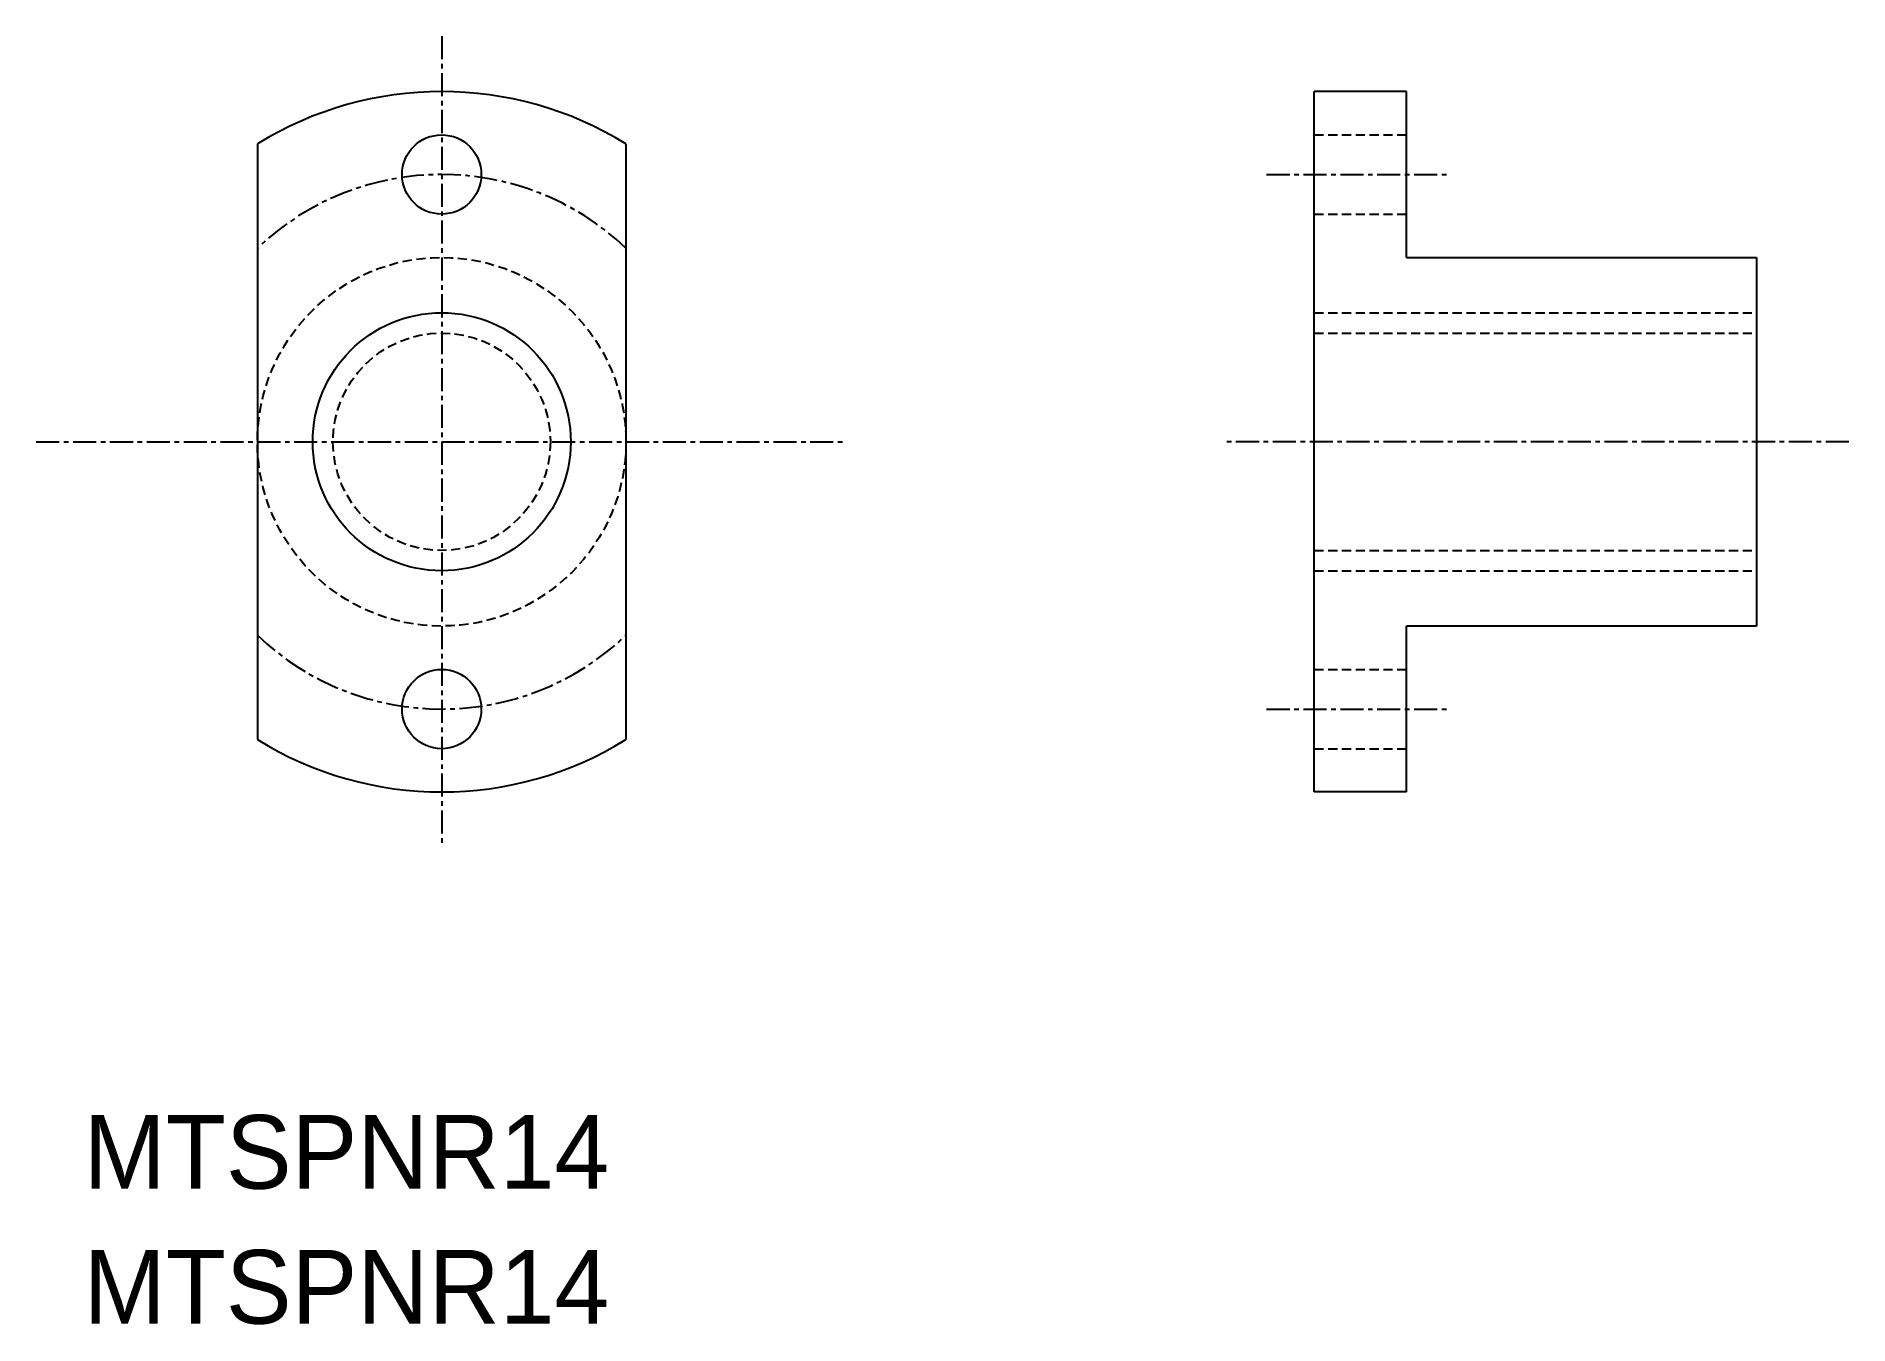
# Model space of a CAD drawing. Extents: x 334 to 432.3, y 146.4 to 216.3.
import ezdxf

# ---------------------------------------------------------------- set-up
doc = ezdxf.new("R2010")
doc.units = 0
doc.linetypes.add('CENTER', pattern=[2, 1.25, -0.25, 0.25, -0.25])
doc.linetypes.add('DASHED', pattern=[0.75, 0.5, -0.25])
doc.layers.get('0').update_dxf_attribs({"linetype": 'CONTINUOUS'})
doc.layers.add('CENTER', color=1, linetype='CENTER')

msp = doc.modelspace()

# ---------------------------------------------------------------- linework, layer by layer
at = {"color": 7, "linetype": 'CONTINUOUS'}
for p, q in [((403.305, 175.257), (403.305, 213.257)), ((408.305, 213.257), (403.305, 213.257)), ((408.305, 204.257), (408.305, 213.257)), ((345.956, 210.412), (345.956, 178.101)), ((365.956, 210.412), (365.956, 178.101)), ((408.305, 204.257), (427.305, 204.257)), ((427.305, 204.257), (427.305, 184.257)), ((408.305, 175.257), (408.305, 184.257)), ((427.305, 184.257), (408.305, 184.257)), ((408.305, 175.257), (403.305, 175.257))]:
    msp.add_line(p, q, dxfattribs=at)
at = {"color": 3, "linetype": 'DASHED'}
for p, q in [((403.305, 210.907), (408.305, 210.907)), ((403.305, 206.607), (408.305, 206.607)), ((403.305, 201.257), (427.305, 201.257)), ((403.305, 200.157), (427.305, 200.157)), ((403.305, 188.357), (427.305, 188.357)), ((403.305, 187.257), (427.305, 187.257)), ((403.305, 181.907), (408.305, 181.907)), ((403.305, 177.607), (408.305, 177.607))]:
    msp.add_line(p, q, dxfattribs=at)
at = {"color": 7, "linetype": 'CONTINUOUS'}
for centre, radius in [((355.956, 208.757), 2.15), ((355.956, 194.257), 7), ((355.956, 179.757), 2.15)]:
    msp.add_circle(centre, radius, dxfattribs=at)
at = {"color": 3, "linetype": 'DASHED'}
for radius in [10, 5.9]:
    msp.add_circle((355.956, 194.257), radius, dxfattribs=at)
at = {"color": 7, "linetype": 'CONTINUOUS'}
for start, end in [(58.24314, 121.75686), (238.24314, 301.75686)]:
    msp.add_arc((355.956, 194.257), 19, start, end, dxfattribs=at)
at = {"layer": 'CENTER', "color": 1, "linetype": 'CENTER'}
for p, q in [((355.956, 216.257), (355.956, 172.257)), ((400.72, 208.757), (410.489, 208.757)), ((333.956, 194.257), (377.956, 194.257)), ((432.305, 194.257), (398.305, 194.257)), ((400.72, 179.757), (410.489, 179.757))]:
    msp.add_line(p, q, dxfattribs=at)
for start, end in [(46.39718, 133.60282), (226.39718, 313.60282)]:
    msp.add_arc((355.956, 194.257), 14.5, start, end, dxfattribs=at)

# ---------------------------------------------------------------- texts
at = {"color": 7, "linetype": 'CONTINUOUS'}
for p in [(336.521, 153.732), (336.521, 146.411)]:
    msp.add_text('MTSPNR14', height=4, dxfattribs=at).set_placement(p)

doc.saveas('drawing.dxf')
